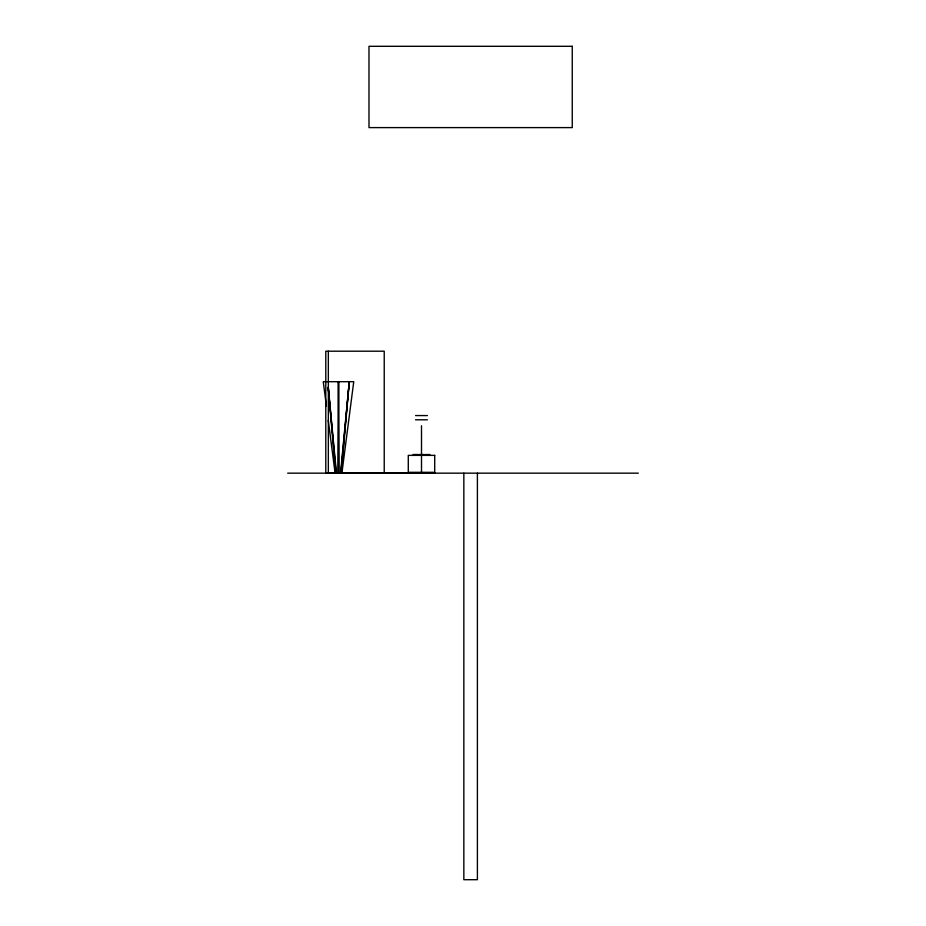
<?xml version="1.0" encoding="UTF-8"?>
<svg xmlns="http://www.w3.org/2000/svg" width="926" height="926" viewBox="0 0 926 926"><rect width="100%" height="100%" fill="white"/><g stroke="black" fill="none" stroke-linecap="round" stroke-linejoin="round"><path stroke-width="1.39" d="M337.99 473.163L338.499 381.697L339.009 473.163M341.254 473.163L349.276 381.697L340.536 473.163M340.895 473.163L349.276 381.697M341.891 473.163L353.744 381.697L323.255 381.697L326.403 405.993M415.566 415.566L427.43 415.566M415.566 419.802L427.43 419.802M413.089 454.527L418.17 454.527M418.957 454.527L424.039 454.527M424.826 454.527L429.907 454.527M328.336 472.989L435.046 472.989M287.685 473.163L638.315 473.163M328.255 420.277L335.108 473.163M336.462 473.163L328.267 387.415L336.103 473.163M328.221 387.415L335.744 473.163M477.399 473.163L477.399 879.7L463.845 879.7L463.845 473.163M421.504 425.728L421.504 473.163M384.232 473.163L384.232 351.197L325.79 351.197L325.79 473.163M338.499 381.697L338.499 473.163M328.336 351.197L328.336 473.163M572.256 46.3L368.988 46.3L368.988 127.603L572.256 127.603L572.256 46.3M434.711 455.372L408.285 455.372L408.285 472.318L434.711 472.318L434.711 455.372"/></g></svg>
